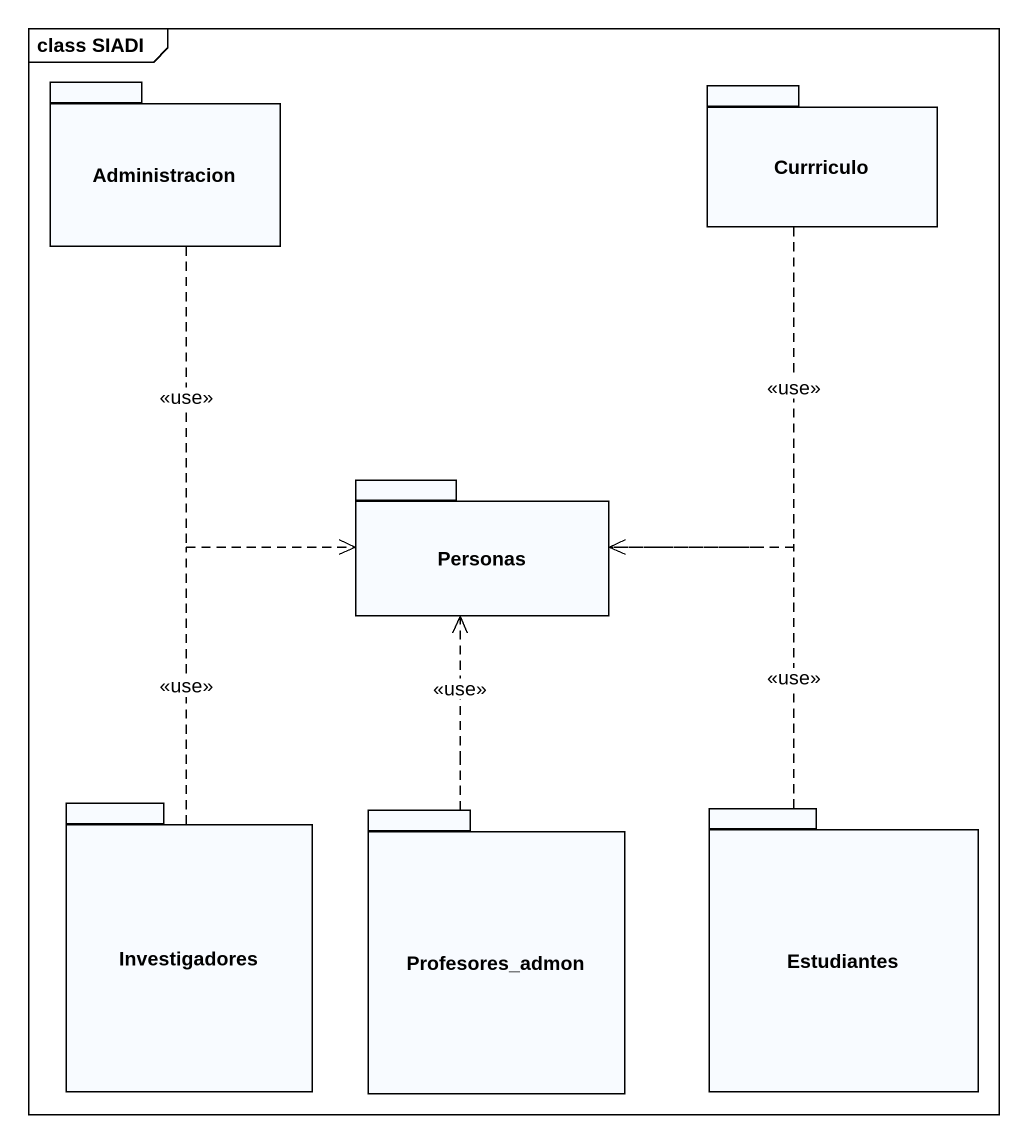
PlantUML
@startuml
mainframe class SIADI
package Administracion {
}
package Currriculo {
}
package Personas {
}
package Investigadores {
}
package Profesores_admon {
}
package Estudiantes {
}
Administracion ..> Personas : <<use>>
Currriculo ..> Personas : <<use>>
Investigadores .up.> Personas : <<use>>
Profesores_admon .up.> Personas : <<use>>
Estudiantes .up.> Personas : <<use>>
@enduml
